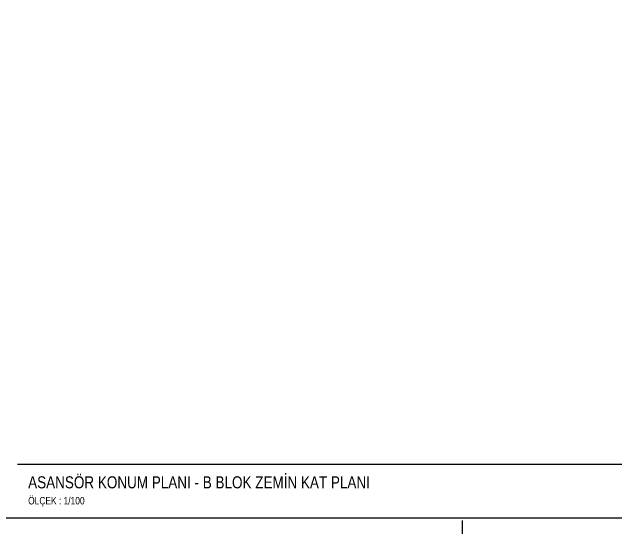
# Model space of a CAD drawing. Header units: centimetres. Extents: x 0 to 13208, y -30 to 2970.
# Drawn here: x 1160 to 2286, y -30 to 943 of the extents above; entities that cross this region are included whole.
import ezdxf

# ---------------------------------------------------------------- set-up
doc = ezdxf.new("R2010")
doc.units = ezdxf.units.CM
doc.linetypes.add('CENTER', pattern=[40, 25, -5, 5, -5])
for name, color, linetype in [('SCOTT-ANTET', 4, 'CONTINUOUS'), ('SCOTT-BASLIK', 5, 'CONTINUOUS'), ('SCOTT-CERCEVE', 7, 'CONTINUOUS'), ('SCOTT-EKSEN', 8, 'CENTER')]:
    doc.layers.add(name, color=color, linetype=linetype)
doc.styles.get("Standard").update_dxf_attribs({"font": 'arial.ttf', "width": 0.8})

msp = doc.modelspace()

# ---------------------------------------------------------------- linework, layer by layer
at = {"layer": 'SCOTT-ANTET'}
msp.add_line((1170, 100), (3714.8, 100), dxfattribs=at)
at = {"layer": 'SCOTT-CERCEVE'}
for points in [[(0, 0), (13207.9, 0), (13207.9, 2970), (0, 2970)], [(100, 0), (13182.9, 0), (13182.9, 2970), (100, 2970)]]:
    msp.add_lwpolyline(points, close=True, dxfattribs=at)
at = {"layer": 'SCOTT-EKSEN'}
msp.add_line((2000, -30), (2000, -5), dxfattribs=at)

# ---------------------------------------------------------------- texts
at = {"layer": 'SCOTT-ANTET', "width": 0.8}
msp.add_text('ÖLÇEK : 1/100', height=14, dxfattribs=at).set_placement((1190, 25))
at = {"layer": 'SCOTT-BASLIK', "width": 0.8}
msp.add_text('ASANSÖR KONUM PLANI - B BLOK ZEMİN KAT PLANI', height=22.5, dxfattribs=at).set_placement((1190, 55))

doc.saveas('drawing.dxf')
